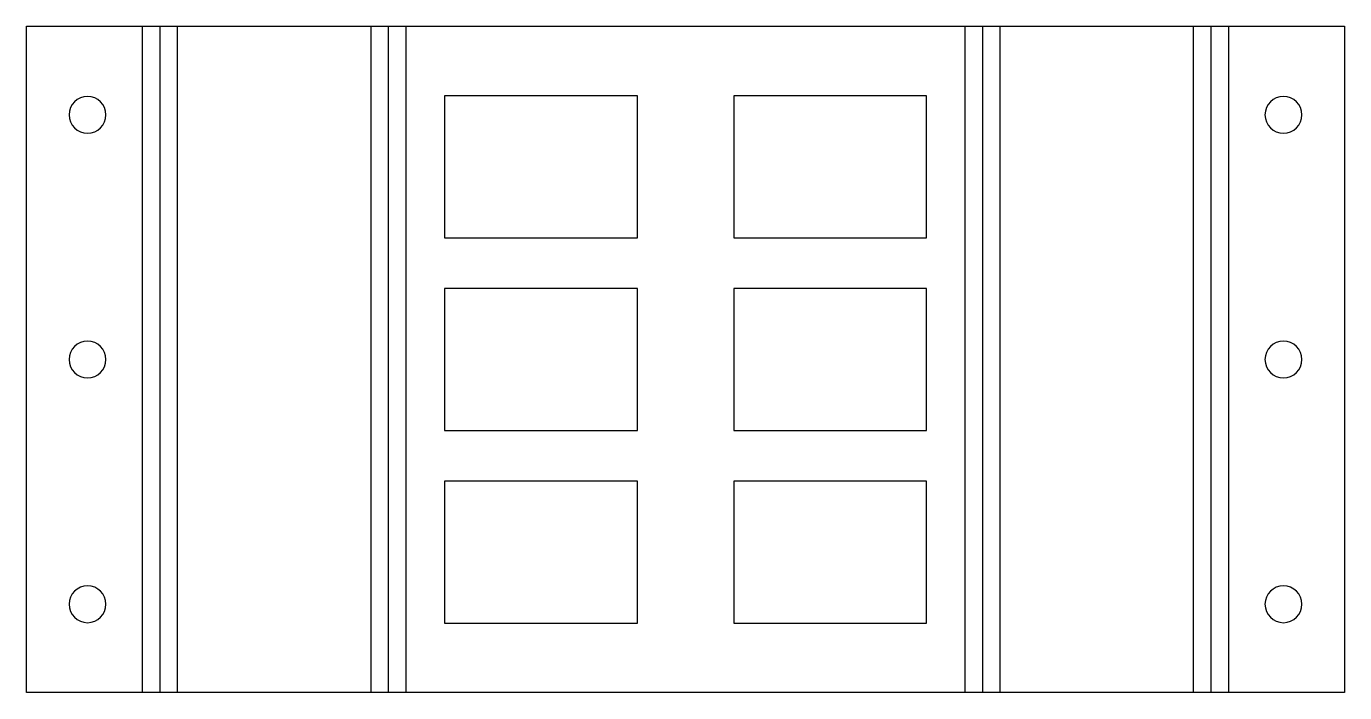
# Model space of a CAD drawing. Header units: millimetres. Extents: x 0 to 137, y 0 to 69.
import ezdxf

# ---------------------------------------------------------------- set-up
doc = ezdxf.new("R2010")
doc.units = ezdxf.units.MM

msp = doc.modelspace()

# ---------------------------------------------------------------- linework, layer by layer
at = {"layer": 'BEND'}
for p, q in [((13.85, 69.15), (13.85, 0)), ((37.57, 0), (37.57, 69.15)), ((99.18, 69.15), (99.18, 0)), ((122.9, 0), (122.9, 69.15))]:
    msp.add_line(p, q, dxfattribs=at)
at = {"layer": 'BEND_EXTENT'}
for p, q in [((12.04, 0), (12.04, 69.15)), ((15.66, 69.15), (15.66, 0)), ((35.76, 0), (35.76, 69.15)), ((39.38, 69.15), (39.38, 0)), ((97.37, 0), (97.37, 69.15)), ((100.99, 69.15), (100.99, 0)), ((121.09, 0), (121.09, 69.15)), ((124.71, 69.15), (124.71, 0))]:
    msp.add_line(p, q, dxfattribs=at)
at = {"layer": 'INTERIOR_PROFILES'}
for points in [[(63.38, 47.2), (63.38, 61.95), (43.38, 61.95), (43.38, 47.2)], [(93.38, 47.2), (93.38, 61.95), (73.38, 61.95), (73.38, 47.2)], [(43.38, 41.95), (43.38, 27.2), (63.38, 27.2), (63.38, 41.95)], [(93.38, 41.95), (73.38, 41.95), (73.38, 27.2), (93.38, 27.2)], [(43.38, 7.2), (63.38, 7.2), (63.38, 21.95), (43.38, 21.95)], [(73.38, 7.2), (93.38, 7.2), (93.38, 21.95), (73.38, 21.95)]]:
    msp.add_lwpolyline(points, close=True, dxfattribs=at)
at = {"layer": 'INTERIOR_PROFILES', "extrusion": (0, 0, -1)}
for centre in [(-6.35, 59.97), (-130.4, 59.97), (-6.35, 34.57), (-130.4, 34.57), (-6.35, 9.17), (-130.4, 9.17)]:
    msp.add_circle(centre, 1.91, dxfattribs=at)
at = {"layer": 'OUTER_PROFILES'}
msp.add_lwpolyline([(136.75, 69.15), (136.75, 0), (0, 0), (0, 69.15)], close=True, dxfattribs=at)

doc.saveas('drawing.dxf')
